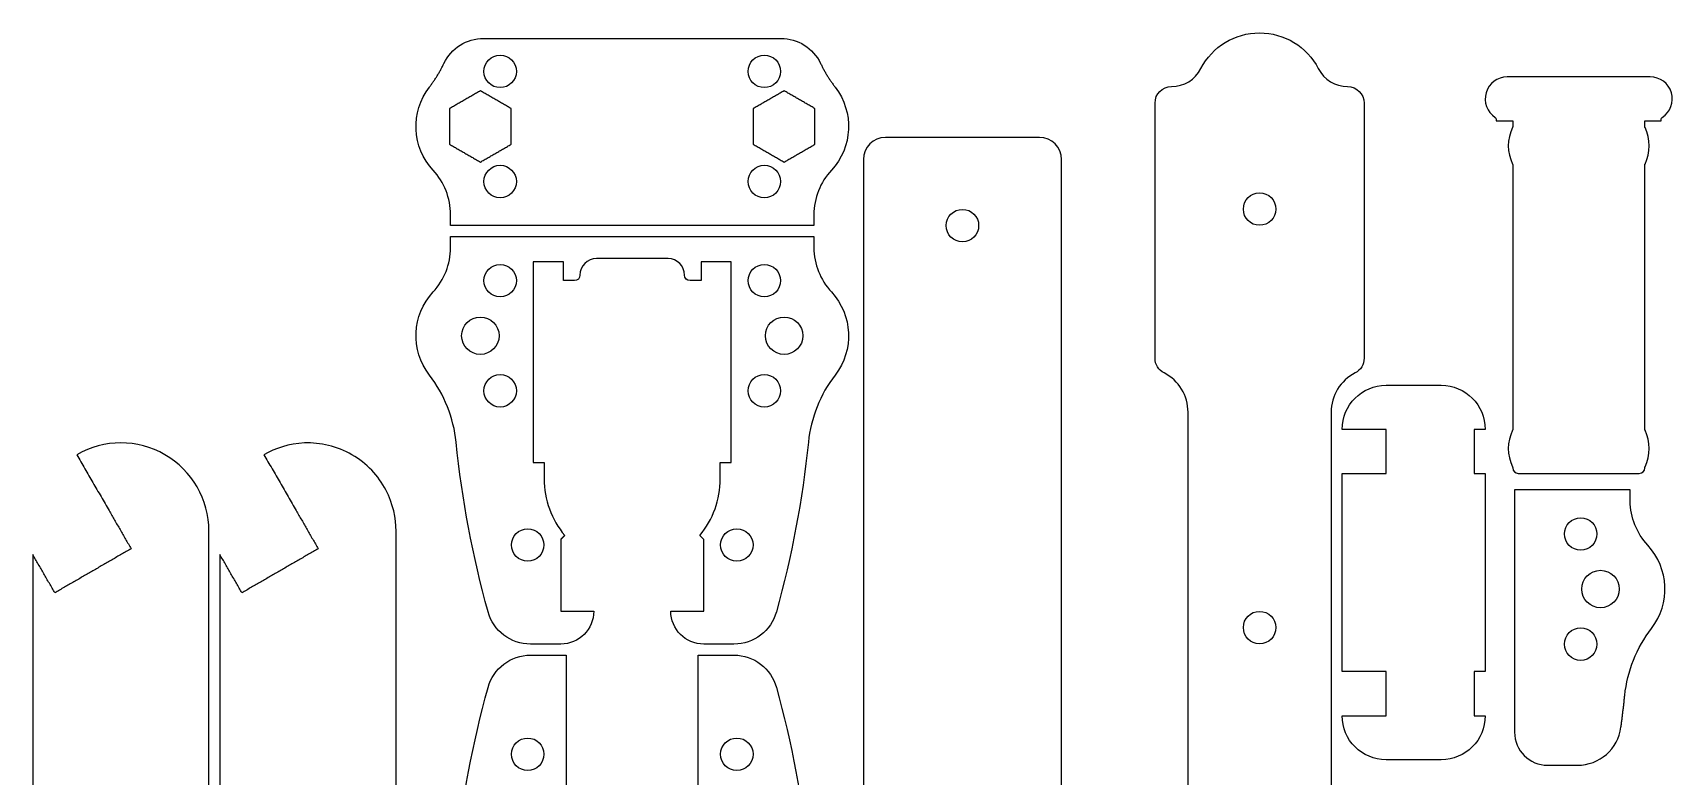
# Model space of a CAD drawing. Header units: millimetres. Extents: x 0 to 150, y -401 to 0.
# Drawn here: x 0.1 to 149.2, y -67.5 to -0.1 of the extents above; entities that cross this region are included whole.
import ezdxf

# ---------------------------------------------------------------- set-up
doc = ezdxf.new("R2010")
doc.units = ezdxf.units.MM
for name, color, linetype in [('path8798', 7, 'CONTINUOUS'), ('path8838', 7, 'CONTINUOUS'), ('path8842', 7, 'CONTINUOUS'), ('path8850', 7, 'CONTINUOUS'), ('path8874', 7, 'CONTINUOUS'), ('path8926', 7, 'CONTINUOUS'), ('path8966', 7, 'CONTINUOUS'), ('path8998', 7, 'CONTINUOUS'), ('path9010', 7, 'CONTINUOUS'), ('path9014', 7, 'CONTINUOUS'), ('path9018', 7, 'CONTINUOUS'), ('path9022', 7, 'CONTINUOUS'), ('path9026', 7, 'CONTINUOUS'), ('path9030', 7, 'CONTINUOUS'), ('path9034', 7, 'CONTINUOUS'), ('path9038', 7, 'CONTINUOUS'), ('path9042', 7, 'CONTINUOUS'), ('path9118', 7, 'CONTINUOUS'), ('path9122', 7, 'CONTINUOUS'), ('path9126', 7, 'CONTINUOUS'), ('path9130', 7, 'CONTINUOUS'), ('path9182', 7, 'CONTINUOUS'), ('path9186', 7, 'CONTINUOUS'), ('path9190', 7, 'CONTINUOUS'), ('path9194', 7, 'CONTINUOUS'), ('path9198', 7, 'CONTINUOUS'), ('path9202', 7, 'CONTINUOUS'), ('path9206', 7, 'CONTINUOUS'), ('path9258', 7, 'CONTINUOUS'), ('path9298', 7, 'CONTINUOUS'), ('path9306', 7, 'CONTINUOUS'), ('path9314', 7, 'CONTINUOUS')]:
    doc.layers.add(name, color=color, linetype=linetype)

msp = doc.modelspace()

# ---------------------------------------------------------------- linework, layer by layer
at = {"layer": 'path8798'}
for points, degree in [([(41.4151, -59.4842), (41.8943, -57.7505), (43.4718, -56.55), (45.2705, -56.55)], 3), ([(45.2705, -56.55), (48.5141, -56.55)], 1), ([(48.5141, -56.55), (48.5141, -71.699)], 1), ([(60.5141, -71.699), (60.5141, -56.55)], 1), ([(60.5141, -56.55), (63.7577, -56.55)], 1), ([(63.7577, -56.55), (65.5564, -56.55), (67.1339, -57.7505), (67.6131, -59.4842)], 3), ([(38.5117, -74.8871), (39.0493, -69.6809), (40.0205, -64.5288), (41.4151, -59.4842)], 3), ([(67.6131, -59.4842), (69.0077, -64.5288), (69.9789, -69.6809), (70.5165, -74.8871)], 3)]:
    msp.add_open_spline(points, degree=degree, dxfattribs=at)
at = {"layer": 'path8838'}
for points in [[(62.5391, -65.55), (62.5391, -64.7354), (63.1995, -64.075), (64.0141, -64.075)], [(64.0141, -64.075), (64.8287, -64.075), (65.4891, -64.7354), (65.4891, -65.55)], [(64.0141, -67.025), (63.1995, -67.025), (62.5391, -66.3646), (62.5391, -65.55)], [(65.4891, -65.55), (65.4891, -66.3646), (64.8287, -67.025), (64.0141, -67.025)]]:
    msp.add_open_spline(points, degree=3, dxfattribs=at)
at = {"layer": 'path8842'}
for points in [[(43.5391, -65.55), (43.5391, -64.7354), (44.1995, -64.075), (45.0141, -64.075)], [(45.0141, -64.075), (45.8287, -64.075), (46.4891, -64.7354), (46.4891, -65.55)], [(45.0141, -67.025), (44.1995, -67.025), (43.5391, -66.3646), (43.5391, -65.55)], [(46.4891, -65.55), (46.4891, -66.3646), (45.8287, -67.025), (45.0141, -67.025)]]:
    msp.add_open_spline(points, degree=3, dxfattribs=at)
at = {"layer": 'path8850'}
for points, degree in [([(77.5141, -9.55), (76.4095, -9.55), (75.5141, -10.445), (75.5141, -11.55)], 3), ([(91.5141, -9.55), (77.5141, -9.55)], 1), ([(93.5141, -11.55), (93.5141, -10.445), (92.6187, -9.55), (91.5141, -9.55)], 3), ([(75.5141, -11.55), (75.5141, -99.55)], 1), ([(93.5141, -99.55), (93.5141, -11.55)], 1)]:
    msp.add_open_spline(points, degree=degree, dxfattribs=at)
at = {"layer": 'path8874'}
for points in [[(83.0391, -17.55), (83.0391, -16.735), (83.6995, -16.075), (84.5141, -16.075)], [(84.5141, -16.075), (85.3287, -16.075), (85.9891, -16.735), (85.9891, -17.55)], [(84.5141, -19.025), (83.6995, -19.025), (83.0391, -18.365), (83.0391, -17.55)], [(85.9891, -17.55), (85.9891, -18.365), (85.3287, -19.025), (84.5141, -19.025)]]:
    msp.add_open_spline(points, degree=3, dxfattribs=at)
at = {"layer": 'path8926'}
for points, degree in [([(106.181, -3.301), (107.21, -1.305), (109.268, -0.05), (111.514, -0.05)], 3), ([(111.514, -0.05), (113.76, -0.05), (115.818, -1.305), (116.847, -3.301)], 3), ([(103.514, -4.927), (104.637, -4.927), (105.666, -4.3), (106.181, -3.301)], 3), ([(116.847, -3.301), (117.362, -4.3), (118.391, -4.927), (119.514, -4.927)], 3), ([(102.014, -6.427), (102.014, -5.598), (102.686, -4.927), (103.514, -4.927)], 3), ([(119.514, -4.927), (120.343, -4.927), (121.014, -5.598), (121.014, -6.427)], 3), ([(102.014, -29.591), (102.014, -6.427)], 1), ([(121.014, -6.427), (121.014, -29.591)], 1), ([(102.832, -30.927), (102.33, -30.671), (102.014, -30.155), (102.014, -29.591)], 3), ([(121.014, -29.591), (121.014, -30.155), (120.698, -30.671), (120.196, -30.927)], 3), ([(105.014, -34.49), (105.014, -32.987), (104.171, -31.61), (102.832, -30.927)], 3), ([(120.196, -30.927), (118.857, -31.61), (118.014, -32.987), (118.014, -34.49)], 3), ([(105.014, -230.25), (105.014, -34.49)], 1), ([(118.014, -34.49), (118.014, -230.25)], 1)]:
    msp.add_open_spline(points, degree=degree, dxfattribs=at)
at = {"layer": 'path8966'}
for points in [[(110.039, -16.05), (110.039, -15.235), (110.699, -14.575), (111.514, -14.575)], [(111.514, -14.575), (112.329, -14.575), (112.989, -15.235), (112.989, -16.05)], [(111.514, -17.525), (110.699, -17.525), (110.039, -16.865), (110.039, -16.05)], [(112.989, -16.05), (112.989, -16.865), (112.329, -17.525), (111.514, -17.525)]]:
    msp.add_open_spline(points, degree=3, dxfattribs=at)
at = {"layer": 'path8998'}
for points in [[(110.039, -54.05), (110.039, -53.235), (110.699, -52.575), (111.514, -52.575)], [(111.514, -52.575), (112.329, -52.575), (112.989, -53.235), (112.989, -54.05)], [(111.514, -55.525), (110.699, -55.525), (110.039, -54.865), (110.039, -54.05)], [(112.989, -54.05), (112.989, -54.865), (112.329, -55.525), (111.514, -55.525)]]:
    msp.add_open_spline(points, degree=3, dxfattribs=at)
at = {"layer": 'path9010'}
for points, degree in [([(38.0141, -19.55), (38.0141, -18.55)], 1), ([(38.0141, -18.55), (71.0141, -18.55)], 1), ([(71.0141, -18.55), (71.0141, -19.55)], 1), ([(36.4192, -23.578), (37.434, -22.4808), (38.0027, -21.0444), (38.0141, -19.55)], 3), ([(48.2641, -20.85), (45.5141, -20.85)], 1), ([(45.5141, -20.85), (45.5141, -39.05)], 1), ([(48.2641, -22.55), (48.2641, -20.85)], 1), ([(51.2641, -20.55), (50.4357, -20.55), (49.7641, -21.2216), (49.7641, -22.05)], 3), ([(57.7641, -20.55), (51.2641, -20.55)], 1), ([(59.2641, -22.05), (59.2641, -21.2216), (58.5925, -20.55), (57.7641, -20.55)], 3), ([(63.5141, -20.85), (60.7641, -20.85)], 1), ([(60.7641, -20.85), (60.7641, -22.55)], 1), ([(63.5141, -39.05), (63.5141, -20.85)], 1), ([(71.0141, -19.55), (71.0255, -21.0444), (71.5942, -22.4808), (72.609, -23.578)], 3), ([(49.7641, -22.05), (49.7641, -22.3261), (49.5403, -22.55), (49.2641, -22.55)], 3), ([(59.7641, -22.55), (59.488, -22.55), (59.2641, -22.3261), (59.2641, -22.05)], 3), ([(36.0803, -31.1208), (34.3385, -28.8604), (34.4817, -25.6731), (36.4192, -23.578)], 3), ([(49.2641, -22.55), (48.2641, -22.55)], 1), ([(60.7641, -22.55), (59.7641, -22.55)], 1), ([(72.609, -23.578), (74.5465, -25.6731), (74.6897, -28.8604), (72.9479, -31.1208)], 3), ([(38.5117, -37.2129), (38.2828, -34.9958), (37.4408, -32.8863), (36.0803, -31.1208)], 3), ([(72.9479, -31.1208), (71.5874, -32.8863), (70.7454, -34.9958), (70.5165, -37.2129)], 3), ([(41.4151, -52.6158), (40.0205, -47.5712), (39.0493, -42.4191), (38.5117, -37.2129)], 3), ([(70.5165, -37.2129), (69.9789, -42.4191), (69.0077, -47.5712), (67.6131, -52.6158)], 3), ([(45.5141, -39.05), (46.5141, -39.05)], 1), ([(46.5141, -39.05), (46.5141, -40.55)], 1), ([(62.5141, -40.55), (62.5141, -39.05)], 1), ([(62.5141, -39.05), (63.5141, -39.05)], 1), ([(46.5141, -40.55), (46.5141, -42.4274), (47.1744, -44.245), (48.3794, -45.6847)], 3), ([(60.6488, -45.6847), (61.8538, -44.245), (62.5141, -42.4274), (62.5141, -40.55)], 3), ([(48.3794, -45.6847), (48.0141, -46.05)], 1), ([(48.0141, -46.05), (48.0141, -52.55)], 1), ([(61.0141, -46.05), (60.6488, -45.6847)], 1), ([(61.0141, -52.55), (61.0141, -46.05)], 1), ([(45.2705, -55.55), (43.4718, -55.55), (41.8943, -54.3495), (41.4151, -52.6158)], 3), ([(48.0141, -52.55), (51.0141, -52.55)], 1), ([(51.0141, -52.55), (51.0141, -54.2069), (49.671, -55.55), (48.0141, -55.55)], 3), ([(61.0141, -55.55), (59.3573, -55.55), (58.0141, -54.2069), (58.0141, -52.55)], 3), ([(58.0141, -52.55), (61.0141, -52.55)], 1), ([(67.6131, -52.6158), (67.1339, -54.3495), (65.5564, -55.55), (63.7577, -55.55)], 3), ([(48.0141, -55.55), (45.2705, -55.55)], 1), ([(63.7577, -55.55), (61.0141, -55.55)], 1)]:
    msp.add_open_spline(points, degree=degree, dxfattribs=at)
at = {"layer": 'path9014'}
for points in [[(39.0141, -27.55), (39.0141, -26.6111), (39.7752, -25.85), (40.7141, -25.85)], [(40.7141, -25.85), (41.653, -25.85), (42.4141, -26.6111), (42.4141, -27.55)], [(40.7141, -29.25), (39.7752, -29.25), (39.0141, -28.4889), (39.0141, -27.55)], [(42.4141, -27.55), (42.4141, -28.4889), (41.653, -29.25), (40.7141, -29.25)]]:
    msp.add_open_spline(points, degree=3, dxfattribs=at)
at = {"layer": 'path9018'}
for points in [[(66.6141, -27.55), (66.6141, -26.6111), (67.3752, -25.85), (68.3141, -25.85)], [(68.3141, -25.85), (69.253, -25.85), (70.0141, -26.6111), (70.0141, -27.55)], [(68.3141, -29.25), (67.3752, -29.25), (66.6141, -28.4889), (66.6141, -27.55)], [(70.0141, -27.55), (70.0141, -28.4889), (69.253, -29.25), (68.3141, -29.25)]]:
    msp.add_open_spline(points, degree=3, dxfattribs=at)
at = {"layer": 'path9022'}
for points in [[(41.0391, -32.55), (41.0391, -31.7354), (41.6995, -31.075), (42.5141, -31.075)], [(42.5141, -31.075), (43.3287, -31.075), (43.9891, -31.7354), (43.9891, -32.55)], [(42.5141, -34.025), (41.6995, -34.025), (41.0391, -33.3646), (41.0391, -32.55)], [(43.9891, -32.55), (43.9891, -33.3646), (43.3287, -34.025), (42.5141, -34.025)]]:
    msp.add_open_spline(points, degree=3, dxfattribs=at)
at = {"layer": 'path9026'}
for points in [[(43.5391, -46.55), (43.5391, -45.7354), (44.1995, -45.075), (45.0141, -45.075)], [(45.0141, -45.075), (45.8287, -45.075), (46.4891, -45.7354), (46.4891, -46.55)], [(45.0141, -48.025), (44.1995, -48.025), (43.5391, -47.3646), (43.5391, -46.55)], [(46.4891, -46.55), (46.4891, -47.3646), (45.8287, -48.025), (45.0141, -48.025)]]:
    msp.add_open_spline(points, degree=3, dxfattribs=at)
at = {"layer": 'path9030'}
for points in [[(62.5391, -46.55), (62.5391, -45.7354), (63.1995, -45.075), (64.0141, -45.075)], [(64.0141, -45.075), (64.8287, -45.075), (65.4891, -45.7354), (65.4891, -46.55)], [(64.0141, -48.025), (63.1995, -48.025), (62.5391, -47.3646), (62.5391, -46.55)], [(65.4891, -46.55), (65.4891, -47.3646), (64.8287, -48.025), (64.0141, -48.025)]]:
    msp.add_open_spline(points, degree=3, dxfattribs=at)
at = {"layer": 'path9034'}
for points in [[(65.0391, -32.55), (65.0391, -31.7354), (65.6995, -31.075), (66.5141, -31.075)], [(66.5141, -31.075), (67.3287, -31.075), (67.9891, -31.7354), (67.9891, -32.55)], [(66.5141, -34.025), (65.6995, -34.025), (65.0391, -33.3646), (65.0391, -32.55)], [(67.9891, -32.55), (67.9891, -33.3646), (67.3287, -34.025), (66.5141, -34.025)]]:
    msp.add_open_spline(points, degree=3, dxfattribs=at)
at = {"layer": 'path9038'}
for points in [[(65.0391, -22.55), (65.0391, -21.7354), (65.6995, -21.075), (66.5141, -21.075)], [(66.5141, -21.075), (67.3287, -21.075), (67.9891, -21.7354), (67.9891, -22.55)], [(66.5141, -24.025), (65.6995, -24.025), (65.0391, -23.3646), (65.0391, -22.55)], [(67.9891, -22.55), (67.9891, -23.3646), (67.3287, -24.025), (66.5141, -24.025)]]:
    msp.add_open_spline(points, degree=3, dxfattribs=at)
at = {"layer": 'path9042'}
for points in [[(41.0391, -22.55), (41.0391, -21.7354), (41.6995, -21.075), (42.5141, -21.075)], [(42.5141, -21.075), (43.3287, -21.075), (43.9891, -21.7354), (43.9891, -22.55)], [(42.5141, -24.025), (41.6995, -24.025), (41.0391, -23.3646), (41.0391, -22.55)], [(43.9891, -22.55), (43.9891, -23.3646), (43.3287, -24.025), (42.5141, -24.025)]]:
    msp.add_open_spline(points, degree=3, dxfattribs=at)
at = {"layer": 'path9118'}
for points, degree in [([(145.189, -41.55), (134.689, -41.55)], 1), ([(134.689, -41.55), (134.689, -63.55)], 1), ([(145.189, -42.55), (145.189, -41.55)], 1), ([(146.784, -46.578), (145.769, -45.4808), (145.201, -44.0444), (145.189, -42.55)], 3), ([(147.123, -54.1208), (148.865, -51.8604), (148.722, -48.6731), (146.784, -46.578)], 3), ([(144.692, -60.2129), (144.92, -57.9958), (145.762, -55.8863), (147.123, -54.1208)], 3), ([(144.351, -63.0829), (144.543, -61.6505), (144.692, -60.2129)], 2), ([(134.689, -63.55), (134.689, -65.2069), (136.032, -66.55), (137.689, -66.55)], 3), ([(140.386, -66.55), (142.389, -66.55), (144.084, -65.0682), (144.351, -63.0829)], 3), ([(137.689, -66.55), (140.386, -66.55)], 1)]:
    msp.add_open_spline(points, degree=degree, dxfattribs=at)
at = {"layer": 'path9122'}
for points in [[(140.789, -50.55), (140.789, -49.6111), (141.55, -48.85), (142.489, -48.85)], [(142.489, -48.85), (143.428, -48.85), (144.189, -49.6111), (144.189, -50.55)], [(142.489, -52.25), (141.55, -52.25), (140.789, -51.4889), (140.789, -50.55)], [(144.189, -50.55), (144.189, -51.4889), (143.428, -52.25), (142.489, -52.25)]]:
    msp.add_open_spline(points, degree=3, dxfattribs=at)
at = {"layer": 'path9126'}
for points in [[(139.214, -55.55), (139.214, -54.7354), (139.874, -54.075), (140.689, -54.075)], [(140.689, -54.075), (141.504, -54.075), (142.164, -54.7354), (142.164, -55.55)], [(140.689, -57.025), (139.874, -57.025), (139.214, -56.3646), (139.214, -55.55)], [(142.164, -55.55), (142.164, -56.3646), (141.504, -57.025), (140.689, -57.025)]]:
    msp.add_open_spline(points, degree=3, dxfattribs=at)
at = {"layer": 'path9130'}
for points in [[(139.214, -45.55), (139.214, -44.7354), (139.874, -44.075), (140.689, -44.075)], [(140.689, -44.075), (141.504, -44.075), (142.164, -44.7354), (142.164, -45.55)], [(140.689, -47.025), (139.874, -47.025), (139.214, -46.3646), (139.214, -45.55)], [(142.164, -45.55), (142.164, -46.3646), (141.504, -47.025), (140.689, -47.025)]]:
    msp.add_open_spline(points, degree=3, dxfattribs=at)
at = {"layer": 'path9182'}
for points, degree in [([(37.4036, -2.8261), (38.0678, -1.4354), (39.4718, -0.55), (41.013, -0.55)], 3), ([(41.013, -0.55), (68.0152, -0.55)], 1), ([(68.0152, -0.55), (69.5564, -0.55), (70.9604, -1.4354), (71.6246, -2.8261)], 3), ([(36.0803, -4.9792), (36.8557, -3.9725), (37.4036, -2.8261)], 2), ([(71.6246, -2.8261), (72.1726, -3.9725), (72.9479, -4.9792)], 2), ([(36.4192, -12.522), (34.4817, -10.4269), (34.3385, -7.2396), (36.0803, -4.9792)], 3), ([(72.9479, -4.9792), (74.6897, -7.2396), (74.5465, -10.4269), (72.609, -12.522)], 3), ([(38.0141, -16.55), (38.0027, -15.0556), (37.434, -13.6192), (36.4192, -12.522)], 3), ([(72.609, -12.522), (71.5942, -13.6192), (71.0255, -15.0556), (71.0141, -16.55)], 3), ([(38.0141, -17.55), (38.0141, -16.55)], 1), ([(71.0141, -17.55), (38.0141, -17.55)], 1), ([(71.0141, -16.55), (71.0141, -17.55)], 1)]:
    msp.add_open_spline(points, degree=degree, dxfattribs=at)
at = {"layer": 'path9186'}
for points in [[(68.3141, -5.3168), (65.5141, -6.9334)], [(71.1141, -6.9334), (68.3141, -5.3168)], [(65.5141, -6.9334), (65.5141, -10.1666)], [(71.1141, -10.1666), (71.1141, -6.9334)], [(65.5141, -10.1666), (68.3141, -11.7832)], [(68.3141, -11.7832), (71.1141, -10.1666)]]:
    msp.add_open_spline(points, degree=1, dxfattribs=at)
at = {"layer": 'path9190'}
for points in [[(40.7141, -5.3168), (37.9141, -6.9334)], [(43.5141, -6.9334), (40.7141, -5.3168)], [(37.9141, -6.9334), (37.9141, -10.1666)], [(43.5141, -10.1666), (43.5141, -6.9334)], [(37.9141, -10.1666), (40.7141, -11.7832)], [(40.7141, -11.7832), (43.5141, -10.1666)]]:
    msp.add_open_spline(points, degree=1, dxfattribs=at)
at = {"layer": 'path9194'}
for points in [[(41.0391, -13.55), (41.0391, -12.7354), (41.6995, -12.075), (42.5141, -12.075)], [(42.5141, -12.075), (43.3287, -12.075), (43.9891, -12.7354), (43.9891, -13.55)], [(42.5141, -15.025), (41.6995, -15.025), (41.0391, -14.3646), (41.0391, -13.55)], [(43.9891, -13.55), (43.9891, -14.3646), (43.3287, -15.025), (42.5141, -15.025)]]:
    msp.add_open_spline(points, degree=3, dxfattribs=at)
at = {"layer": 'path9198'}
for points in [[(65.0391, -13.55), (65.0391, -12.7354), (65.6995, -12.075), (66.5141, -12.075)], [(66.5141, -12.075), (67.3287, -12.075), (67.9891, -12.7354), (67.9891, -13.55)], [(66.5141, -15.025), (65.6995, -15.025), (65.0391, -14.3646), (65.0391, -13.55)], [(67.9891, -13.55), (67.9891, -14.3646), (67.3287, -15.025), (66.5141, -15.025)]]:
    msp.add_open_spline(points, degree=3, dxfattribs=at)
at = {"layer": 'path9202'}
for points in [[(65.0391, -3.55), (65.0391, -2.7354), (65.6995, -2.075), (66.5141, -2.075)], [(66.5141, -2.075), (67.3287, -2.075), (67.9891, -2.7354), (67.9891, -3.55)], [(66.5141, -5.025), (65.6995, -5.025), (65.0391, -4.3646), (65.0391, -3.55)], [(67.9891, -3.55), (67.9891, -4.3646), (67.3287, -5.025), (66.5141, -5.025)]]:
    msp.add_open_spline(points, degree=3, dxfattribs=at)
at = {"layer": 'path9206'}
for points in [[(41.0391, -3.55), (41.0391, -2.7354), (41.6995, -2.075), (42.5141, -2.075)], [(42.5141, -2.075), (43.3287, -2.075), (43.9891, -2.7354), (43.9891, -3.55)], [(42.5141, -5.025), (41.6995, -5.025), (41.0391, -4.3646), (41.0391, -3.55)], [(43.9891, -3.55), (43.9891, -4.3646), (43.3287, -5.025), (42.5141, -5.025)]]:
    msp.add_open_spline(points, degree=3, dxfattribs=at)
at = {"layer": 'path9258'}
for points, degree in [([(134.014, -4.05), (133.129, -4.05), (132.349, -4.6322), (132.097, -5.481)], 3), ([(140.514, -4.05), (134.014, -4.05)], 1), ([(147.014, -4.05), (140.514, -4.05)], 1), ([(148.931, -5.481), (148.68, -4.6322), (147.9, -4.05), (147.014, -4.05)], 3), ([(132.097, -5.481), (131.845, -6.3299), (132.181, -7.2433), (132.923, -7.7263)], 3), ([(148.105, -7.7263), (148.847, -7.2433), (149.183, -6.3299), (148.931, -5.481)], 3), ([(132.923, -7.7263), (132.98, -7.7632), (133.014, -7.8263), (133.014, -7.8939)], 3), ([(133.014, -7.8939), (133.014, -8.05)], 1), ([(133.014, -8.05), (134.514, -8.05)], 1), ([(134.494, -8.6369), (133.987, -9.6877), (133.987, -10.9123), (134.494, -11.9631)], 3), ([(134.514, -8.55), (134.514, -8.5957), (134.494, -8.6369)], 2), ([(134.514, -8.05), (134.514, -8.55)], 1), ([(146.514, -8.55), (146.514, -8.05)], 1), ([(146.514, -8.05), (148.014, -8.05)], 1), ([(146.534, -8.6369), (146.514, -8.5957), (146.514, -8.55)], 2), ([(146.534, -11.9631), (147.041, -10.9123), (147.041, -9.6877), (146.534, -8.6369)], 3), ([(148.014, -7.8939), (148.014, -7.8263), (148.048, -7.7632), (148.105, -7.7263)], 3), ([(148.014, -8.05), (148.014, -7.8939)], 1), ([(134.494, -11.9631), (134.514, -12.0043), (134.514, -12.05)], 2), ([(134.514, -12.05), (134.514, -36.05)], 1), ([(146.514, -12.05), (146.514, -12.0043), (146.534, -11.9631)], 2), ([(146.514, -36.05), (146.514, -12.05)], 1), ([(134.494, -36.1369), (133.987, -37.1877), (133.987, -38.4123), (134.494, -39.4631)], 3), ([(134.514, -36.05), (134.514, -36.0957), (134.494, -36.1369)], 2), ([(146.534, -36.1369), (146.514, -36.0957), (146.514, -36.05)], 2), ([(146.534, -39.4631), (147.041, -38.4123), (147.041, -37.1877), (146.534, -36.1369)], 3), ([(134.494, -39.4631), (134.514, -39.5043), (134.514, -39.55)], 2), ([(134.514, -39.55), (134.514, -39.8261), (134.738, -40.05), (135.014, -40.05)], 3), ([(135.014, -40.05), (146.014, -40.05)], 1), ([(146.014, -40.05), (146.29, -40.05), (146.514, -39.8261), (146.514, -39.55)], 3), ([(146.514, -39.55), (146.514, -39.5043), (146.534, -39.4631)], 2)]:
    msp.add_open_spline(points, degree=degree, dxfattribs=at)
at = {"layer": 'path9298'}
for points, degree in [([(12.05, -38.3538), (9.5748, -36.9248), (6.5252, -36.9248), (4.05, -38.3538)], 3), ([(4.05, -38.3538), (6.9782, -43.4256)], 1), ([(16.05, -45.2821), (16.05, -42.4239), (14.5252, -39.7829), (12.05, -38.3538)], 3), ([(6.9782, -43.4256), (8.9782, -46.8897)], 1), ([(16.05, -98.782), (16.05, -45.2821)], 1), ([(2.05, -50.8897), (0.05, -47.4256)], 1), ([(0.05, -47.4256), (0.05, -128.282)], 1), ([(8.9782, -46.8897), (2.05, -50.8897)], 1)]:
    msp.add_open_spline(points, degree=degree, dxfattribs=at)
at = {"layer": 'path9306'}
for points, degree in [([(26.9276, -37.5055), (26.1943, -37.3281), (25.4521, -37.2603), (24.7423, -37.288)], 3), ([(24.7423, -37.288), (23.317, -37.3417), (22.0452, -37.7766), (21.05, -38.3538)], 3), ([(21.05, -38.3538), (23.9782, -43.4256)], 1), ([(29.05, -38.3538), (28.3835, -37.9685), (27.6607, -37.682), (26.9276, -37.5055)], 3), ([(30.8459, -39.7678), (30.3265, -39.2212), (29.7171, -38.7384), (29.05, -38.3538)], 3), ([(32.1269, -41.5515), (31.796, -40.9229), (31.3662, -40.3141), (30.8459, -39.7678)], 3), ([(33.05, -45.2821), (33.0523, -44.1316), (32.793, -42.8127), (32.1269, -41.5515)], 3), ([(23.9782, -43.4256), (25.9782, -46.8897)], 1), ([(33.05, -98.782), (33.05, -45.2821)], 1), ([(19.05, -50.8897), (17.05, -47.4256)], 1), ([(17.05, -47.4256), (17.05, -128.282)], 1), ([(25.9782, -46.8897), (19.05, -50.8897)], 1)]:
    msp.add_open_spline(points, degree=degree, dxfattribs=at)
at = {"layer": 'path9314'}
for points, degree in [([(119.014, -36.05), (119.014, -33.8409), (120.805, -32.05), (123.014, -32.05)], 3), ([(123.014, -32.05), (128.014, -32.05)], 1), ([(128.014, -32.05), (130.223, -32.05), (132.014, -33.8409), (132.014, -36.05)], 3), ([(123.014, -36.05), (119.014, -36.05)], 1), ([(123.014, -40.05), (123.014, -36.05)], 1), ([(132.014, -36.05), (131.014, -36.05)], 1), ([(131.014, -36.05), (131.014, -40.05)], 1), ([(119.014, -58.05), (119.014, -40.05)], 1), ([(119.014, -40.05), (123.014, -40.05)], 1), ([(131.014, -40.05), (132.014, -40.05)], 1), ([(132.014, -40.05), (132.014, -58.05)], 1), ([(123.014, -58.05), (119.014, -58.05)], 1), ([(123.014, -62.05), (123.014, -58.05)], 1), ([(132.014, -58.05), (131.014, -58.05)], 1), ([(131.014, -58.05), (131.014, -62.05)], 1), ([(119.014, -62.05), (123.014, -62.05)], 1), ([(123.014, -66.05), (120.805, -66.05), (119.014, -64.2591), (119.014, -62.05)], 3), ([(132.014, -62.05), (132.014, -64.2591), (130.223, -66.05), (128.014, -66.05)], 3), ([(131.014, -62.05), (132.014, -62.05)], 1), ([(128.014, -66.05), (123.014, -66.05)], 1)]:
    msp.add_open_spline(points, degree=degree, dxfattribs=at)

doc.saveas('drawing.dxf')
